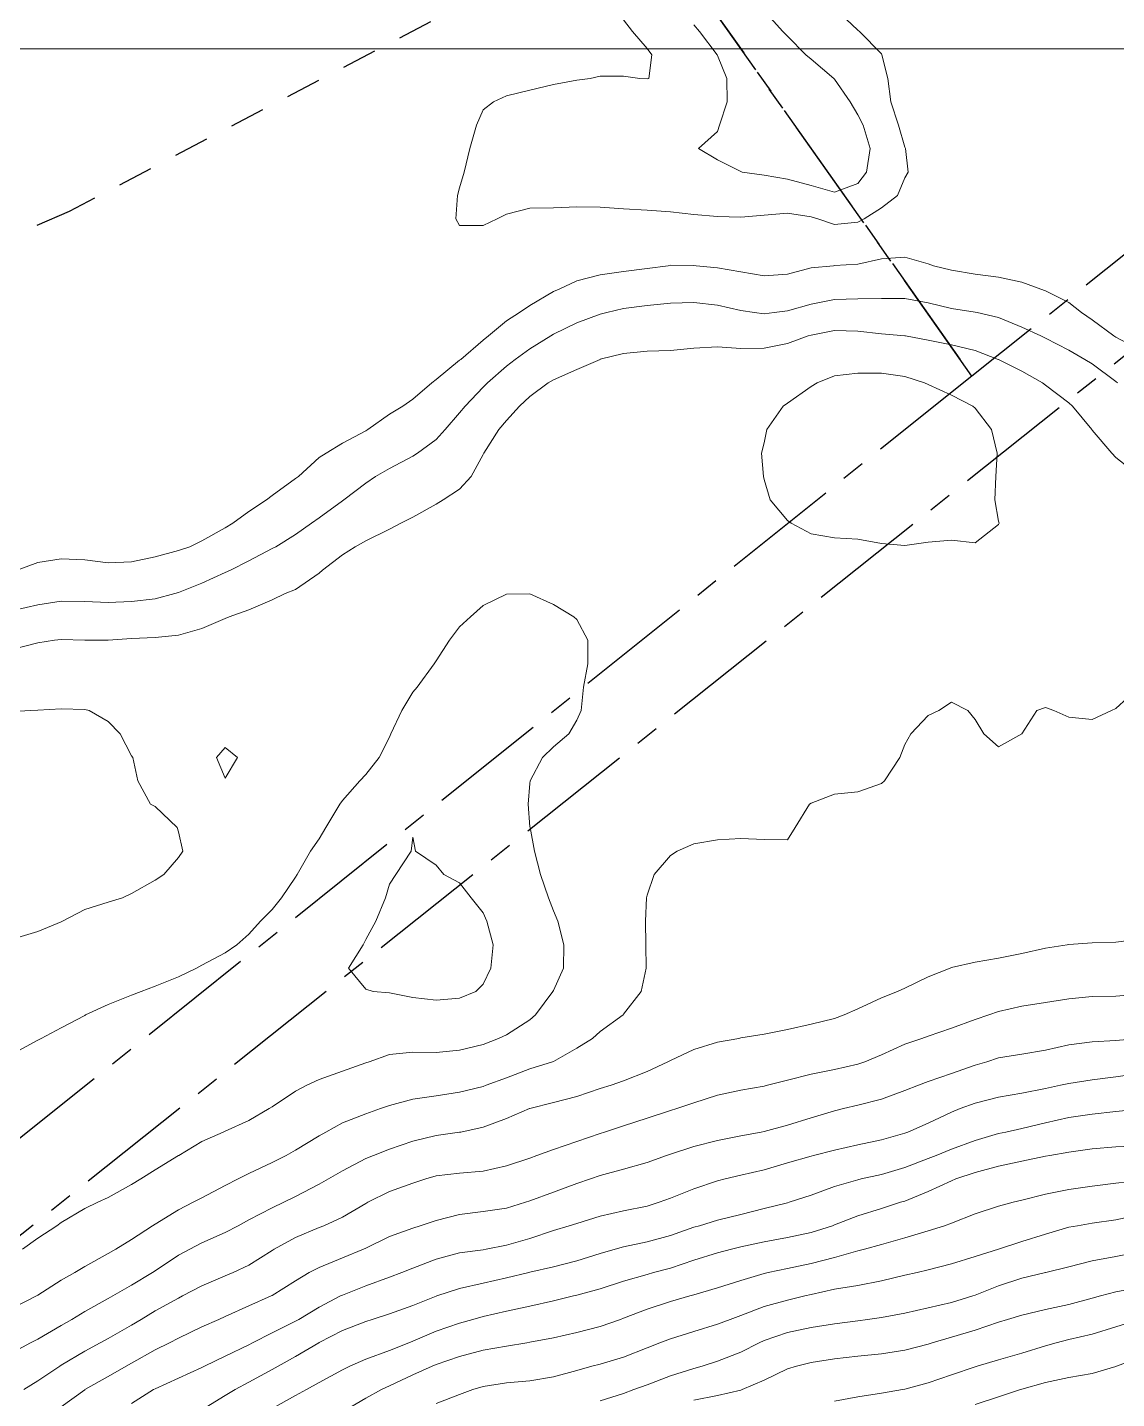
# Model space of a CAD drawing. Header units: centimetres. Extents: x 0 to 642158, y -847 to 649707.
# Drawn here: x 617111.53 to 617134.77, y 620458.56 to 620487.84 of the extents above; entities that cross this region are included whole.
import ezdxf

# ---------------------------------------------------------------- set-up
doc = ezdxf.new("R2010")
doc.units = ezdxf.units.CM
doc.header["$MEASUREMENT"] = 0
doc.linetypes.add('CENTERX2', pattern=[4, 2.5, -0.5, 0.5, -0.5])
doc.linetypes.add('JIS_02_0.7', pattern=[1.35, 0.75, -0.6])
for name, color, linetype, lineweight in [('MEV_grille', 254, 'Continuous', 9), ('WAL_parcellaire agricole', 7, 'JIS_02_0.7', 25), ('WAL_topographie 0.5', 253, 'Continuous', 20)]:
    doc.layers.add(name, color=color, linetype=linetype, lineweight=lineweight)
doc.layers.add('SPW_parcellaire cadastral', color=7, linetype='CENTERX2', lineweight=25, true_color=0xff0542)

# ---------------------------------------------------------------- blocks, each defined once
blk = doc.blocks.new('*U114')
at = {"layer": 'MEV_grille', "transparency": 33554687}
blk.add_lwpolyline([(-1338.461, 0), (1338.461, 0)], dxfattribs=at)
blk = doc.blocks.new('*U115')
at = {"layer": 'MEV_grille', "color": 0, "linetype": 'ByBlock', "lineweight": -2, "transparency": 16777216}
blk.add_blockref('*U114', (0, -1900), dxfattribs=at)

msp = doc.modelspace()

# ---------------------------------------------------------------- linework, layer by layer
at = {"layer": 'SPW_parcellaire cadastral'}
for points in [[(617082.838, 620766.859), (617087.915, 620758.877), (617126.08, 620714.089), (617140.94, 620702.104), (617180.2, 620666.244), (617198.721, 620649.645), (617202.743, 620647.528), (617211.738, 620638.85), (617219.57, 620629.325), (617224.544, 620619.8), (617242.443, 620568.633), (617131.683, 620480.394), (616973.114, 620705.004), (617082.838, 620766.859)], [(616966.277, 620698.502), (616965.379, 620699.807), (616973.114, 620705.004), (617131.683, 620480.394), (617089.979, 620446.981), (617077.211, 620463.523), (617115.225, 620492.551), (617093.254, 620522.584), (616966.277, 620698.502)], [(617274.764, 620500.676), (617269.952, 620496.899), (617211.998, 620451.663), (617205.087, 620446.27), (617195.532, 620438.811), (617164.102, 620414.279), (617134.906, 620391.492), (617133.598, 620390.47), (617094.809, 620440.723), (617090.922, 620445.759), (617243.342, 620567.204), (617274.764, 620500.676)]]:
    msp.add_lwpolyline(points, dxfattribs=at)
at = {"layer": 'WAL_parcellaire agricole'}
msp.add_lwpolyline([(616888.924, 620453.383), (616904.922, 620465.135), (616939.597, 620481.406), (616952.752, 620489.723), (616960.585, 620495.057), (616961.919, 620491.891), (616970.72, 620479.292), (616974.82, 620476.693), (617092.413, 620526.906), (617110.683, 620503.035), (617121.325, 620488.587), (617112.418, 620483.909), (617087.586, 620473.072), (617062.422, 620453.403)], dxfattribs=at)
at = {"layer": 'WAL_topographie 0.5'}
for points in [[(617129.25, 620484.504), (617129.435, 620484.75), (617129.511, 620485.25), (617129.361, 620485.75), (617129.25, 620485.97), (617129.081, 620486.25), (617128.75, 620486.734), (617128.734, 620486.75), (617128.25, 620487.16), (617128.141, 620487.25), (617127.75, 620487.648), (617127.644, 620487.75), (617127.25, 620488.193)], [(617129.25, 620483.678), (617129.385, 620483.75), (617129.75, 620483.987), (617130.093, 620484.25), (617130.25, 620484.625), (617130.321, 620484.75), (617130.264, 620485.25), (617130.25, 620485.279), (617130.118, 620485.75), (617129.955, 620486.25), (617129.89, 620486.75), (617129.762, 620487.25), (617129.75, 620487.27), (617129.282, 620487.75), (617129.25, 620487.778), (617128.75, 620488.25)], [(617124.25, 620488), (617124.44, 620487.75), (617124.75, 620487.384), (617124.853, 620487.25), (617124.788, 620486.75), (617124.75, 620486.742), (617124.596, 620486.75), (617124.25, 620486.794), (617123.75, 620486.8), (617123.536, 620486.75), (617123.25, 620486.713), (617122.75, 620486.615), (617122.25, 620486.5), (617121.75, 620486.379), (617121.473, 620486.25), (617121.25, 620486.08), (617121.107, 620485.75), (617120.969, 620485.25), (617120.85, 620484.75), (617120.75, 620484.412), (617120.706, 620484.25), (617120.67, 620483.75), (617120.75, 620483.605), (617121.25, 620483.606), (617121.55, 620483.75), (617121.75, 620483.848), (617122.25, 620483.979), (617122.75, 620483.985), (617123.25, 620484.003), (617123.75, 620484.002), (617124.25, 620483.965), (617124.75, 620483.936), (617125.25, 620483.903), (617125.75, 620483.846), (617126.25, 620483.797), (617126.75, 620483.787), (617127.25, 620483.827), (617127.75, 620483.872), (617128.25, 620483.79), (617128.391, 620483.75), (617128.75, 620483.628), (617129.25, 620483.678)], [(617125.75, 620487.891), (617125.871, 620487.75), (617126.245, 620487.25), (617126.25, 620487.238), (617126.454, 620486.75), (617126.458, 620486.25), (617126.297, 620485.75), (617126.25, 620485.617), (617125.846, 620485.25), (617126.25, 620485.01), (617126.75, 620484.759), (617126.777, 620484.75), (617127.25, 620484.681), (617127.75, 620484.596), (617128.25, 620484.461), (617128.75, 620484.319), (617129.25, 620484.504)], [(617111.306, 620476.25), (617111.75, 620476.415), (617112.25, 620476.49), (617112.75, 620476.468), (617113.25, 620476.406), (617113.75, 620476.423), (617114.25, 620476.53), (617114.75, 620476.668), (617114.994, 620476.75), (617115.25, 620476.873), (617115.75, 620477.15), (617115.912, 620477.25), (617116.25, 620477.501), (617116.627, 620477.75), (617116.75, 620477.84), (617117.25, 620478.203), (617117.308, 620478.25), (617117.75, 620478.652), (617117.901, 620478.75), (617118.25, 620478.958), (617118.75, 620479.226), (617118.793, 620479.25), (617119.25, 620479.576), (617119.535, 620479.75), (617119.75, 620479.903), (617120.157, 620480.25), (617120.25, 620480.319), (617120.75, 620480.729), (617120.774, 620480.75), (617121.25, 620481.157), (617121.366, 620481.25), (617121.75, 620481.57), (617122.031, 620481.75), (617122.25, 620481.897), (617122.75, 620482.197), (617122.873, 620482.25), (617123.25, 620482.426), (617123.75, 620482.555), (617124.25, 620482.627), (617124.75, 620482.693), (617125.201, 620482.75), (617125.25, 620482.758), (617125.75, 620482.756), (617125.801, 620482.75), (617126.25, 620482.703), (617126.75, 620482.621), (617127.25, 620482.535), (617127.75, 620482.571), (617128.25, 620482.702), (617128.728, 620482.75), (617128.75, 620482.752), (617129.25, 620482.784), (617129.75, 620482.895), (617130.25, 620482.93), (617130.75, 620482.787), (617130.861, 620482.75), (617131.25, 620482.652), (617131.75, 620482.571), (617132.25, 620482.506), (617132.75, 620482.4), (617133.152, 620482.25), (617133.25, 620482.215), (617133.75, 620481.967), (617134.023, 620481.75), (617134.25, 620481.596), (617134.71, 620481.25), (617134.75, 620481.224), (617135.25, 620480.962)], [(617111.25, 620475.395), (617111.75, 620475.51), (617112.25, 620475.589), (617112.75, 620475.58), (617113.25, 620475.557), (617113.75, 620475.576), (617114.25, 620475.636), (617114.674, 620475.75), (617114.75, 620475.772), (617115.25, 620475.972), (617115.75, 620476.197), (617115.859, 620476.25), (617116.25, 620476.45), (617116.75, 620476.708), (617116.826, 620476.75), (617117.25, 620477.011), (617117.587, 620477.25), (617117.75, 620477.366), (617118.25, 620477.729), (617118.279, 620477.75), (617118.75, 620478.109), (617118.957, 620478.25), (617119.25, 620478.421), (617119.75, 620478.685), (617119.85, 620478.75), (617120.25, 620479.041), (617120.438, 620479.25), (617120.75, 620479.608), (617120.866, 620479.75), (617121.25, 620480.155), (617121.345, 620480.25), (617121.75, 620480.604), (617121.938, 620480.75), (617122.25, 620480.976), (617122.695, 620481.25), (617122.75, 620481.284), (617123.25, 620481.531), (617123.75, 620481.713), (617123.888, 620481.75), (617124.25, 620481.835), (617124.75, 620481.902), (617125.25, 620481.947), (617125.75, 620481.965), (617126.25, 620481.907), (617126.75, 620481.79), (617127.043, 620481.75), (617127.25, 620481.724), (617127.459, 620481.75), (617127.75, 620481.786), (617128.25, 620481.929), (617128.75, 620482.026), (617129.25, 620482.039), (617129.75, 620482.046), (617130.25, 620482.046), (617130.75, 620481.959), (617131.25, 620481.838), (617131.75, 620481.759), (617131.791, 620481.75), (617132.25, 620481.646), (617132.75, 620481.439), (617133.153, 620481.25), (617133.25, 620481.203), (617133.75, 620480.948), (617134.092, 620480.75), (617134.25, 620480.653), (617134.75, 620480.277), (617134.787, 620480.25)], [(617111.25, 620474.571), (617111.75, 620474.695), (617112.101, 620474.75), (617112.25, 620474.769), (617112.75, 620474.757), (617113.25, 620474.754), (617113.75, 620474.788), (617114.25, 620474.811), (617114.75, 620474.858), (617115.25, 620475.005), (617115.75, 620475.217), (617115.832, 620475.25), (617116.25, 620475.401), (617116.75, 620475.614), (617117.03, 620475.75), (617117.25, 620475.837), (617117.75, 620476.187), (617117.821, 620476.25), (617118.25, 620476.573), (617118.524, 620476.75), (617118.75, 620476.878), (617119.25, 620477.126), (617119.493, 620477.25), (617119.75, 620477.381), (617120.25, 620477.654), (617120.4, 620477.75), (617120.75, 620477.975), (617120.996, 620478.25), (617121.25, 620478.72), (617121.264, 620478.75), (617121.588, 620479.25), (617121.75, 620479.444), (617122.027, 620479.75), (617122.25, 620479.955), (617122.641, 620480.25), (617122.75, 620480.314), (617123.25, 620480.533), (617123.746, 620480.75), (617123.75, 620480.751), (617124.25, 620480.877), (617124.75, 620480.923), (617125.25, 620480.939), (617125.75, 620480.988), (617126.25, 620481.015), (617126.75, 620480.98), (617127.25, 620480.985), (617127.75, 620481.088), (617128.19, 620481.25), (617128.25, 620481.267), (617128.75, 620481.364), (617129.25, 620481.349), (617129.75, 620481.297), (617130.25, 620481.253), (617130.268, 620481.25), (617130.75, 620481.161), (617131.25, 620481.061), (617131.75, 620480.94), (617132.241, 620480.75), (617132.25, 620480.746), (617132.75, 620480.497), (617133.192, 620480.25), (617133.25, 620480.202), (617133.75, 620479.818), (617133.829, 620479.75), (617134.24, 620479.25), (617134.25, 620479.237), (617134.669, 620478.75), (617134.75, 620478.652), (617135.25, 620478.26)], [(617132.262, 620477.25), (617132.25, 620477.222), (617131.75, 620476.833), (617131.25, 620476.889), (617130.75, 620476.848), (617130.25, 620476.777), (617129.75, 620476.818), (617129.25, 620476.909), (617128.75, 620476.94), (617128.25, 620477.021), (617127.828, 620477.25), (617127.75, 620477.31), (617127.377, 620477.75), (617127.25, 620478.185), (617127.235, 620478.25), (617127.192, 620478.75), (617127.25, 620478.969), (617127.309, 620479.25), (617127.656, 620479.75), (617127.75, 620479.811), (617128.25, 620480.168), (617128.38, 620480.25), (617128.75, 620480.398), (617129.25, 620480.457), (617129.75, 620480.452), (617130.25, 620480.383), (617130.669, 620480.25), (617130.75, 620480.213), (617131.25, 620479.987), (617131.705, 620479.75), (617131.75, 620479.705), (617132.102, 620479.25), (617132.221, 620478.75), (617132.194, 620478.25), (617132.173, 620477.75), (617132.25, 620477.292), (617132.262, 620477.25)], [(617111.42, 620461.75), (617111.75, 620461.982), (617112.153, 620462.25), (617112.25, 620462.318), (617112.75, 620462.621), (617113.029, 620462.75), (617113.25, 620462.853), (617113.75, 620463.13), (617113.949, 620463.25), (617114.25, 620463.444), (617114.75, 620463.747), (617114.756, 620463.75), (617115.25, 620464.051), (617115.705, 620464.25), (617115.75, 620464.269), (617116.25, 620464.496), (617116.685, 620464.75), (617116.75, 620464.792), (617117.25, 620465.122), (617117.487, 620465.25), (617117.75, 620465.37), (617118.25, 620465.548), (617118.75, 620465.725), (617118.82, 620465.75), (617119.25, 620465.906), (617119.75, 620465.959), (617120.25, 620465.946), (617120.75, 620465.997), (617121.25, 620466.123), (617121.582, 620466.25), (617121.75, 620466.324), (617122.25, 620466.648), (617122.367, 620466.75), (617122.739, 620467.25), (617122.75, 620467.274), (617122.967, 620467.75), (617122.976, 620468.25), (617122.844, 620468.75), (617122.75, 620468.976), (617122.65, 620469.25), (617122.476, 620469.75), (617122.349, 620470.25), (617122.252, 620470.75), (617122.25, 620470.769), (617122.213, 620471.25), (617122.25, 620471.696), (617122.257, 620471.75), (617122.52, 620472.25), (617122.75, 620472.476), (617123.083, 620472.75), (617123.25, 620473.045), (617123.341, 620473.25), (617123.394, 620473.75), (617123.485, 620474.25), (617123.488, 620474.75), (617123.25, 620475.194), (617123.189, 620475.25), (617122.75, 620475.512), (617122.25, 620475.74), (617121.75, 620475.738), (617121.25, 620475.491), (617120.983, 620475.25), (617120.75, 620475.035), (617120.534, 620474.75), (617120.25, 620474.315), (617120.205, 620474.25), (617119.841, 620473.75), (617119.75, 620473.645), (617119.516, 620473.25), (617119.279, 620472.75), (617119.25, 620472.683), (617119.033, 620472.25), (617118.75, 620471.884), (617118.619, 620471.75), (617118.25, 620471.328), (617118.193, 620471.25), (617117.894, 620470.75), (617117.75, 620470.51), (617117.568, 620470.25), (617117.281, 620469.75), (617117.25, 620469.696), (617116.95, 620469.25), (617116.75, 620469.001), (617116.499, 620468.75), (617116.25, 620468.474), (617115.995, 620468.25), (617115.75, 620468.077), (617115.25, 620467.812), (617115.132, 620467.75), (617114.75, 620467.565), (617114.25, 620467.362), (617113.952, 620467.25), (617113.75, 620467.171), (617113.25, 620466.971), (617112.769, 620466.75), (617112.75, 620466.741), (617112.25, 620466.479), (617111.82, 620466.25), (617111.75, 620466.209), (617111.25, 620465.939)], [(617111.25, 620460.51), (617111.719, 620460.75), (617111.75, 620460.768), (617112.25, 620461.085), (617112.539, 620461.25), (617112.75, 620461.38), (617113.25, 620461.659), (617113.41, 620461.75), (617113.75, 620461.956), (617114.197, 620462.25), (617114.25, 620462.284), (617114.75, 620462.59), (617115.065, 620462.75), (617115.25, 620462.847), (617115.75, 620463.107), (617116.027, 620463.25), (617116.25, 620463.364), (617116.75, 620463.603), (617117.046, 620463.75), (617117.25, 620463.864), (617117.75, 620464.169), (617117.896, 620464.25), (617118.25, 620464.445), (617118.75, 620464.639), (617119.061, 620464.75), (617119.25, 620464.82), (617119.75, 620464.954), (617120.25, 620465.026), (617120.75, 620465.104), (617121.25, 620465.226), (617121.318, 620465.25), (617121.75, 620465.41), (617122.25, 620465.6), (617122.733, 620465.75), (617122.75, 620465.757), (617123.25, 620466.045), (617123.585, 620466.25), (617123.75, 620466.394), (617124.237, 620466.75), (617124.25, 620466.766), (617124.623, 620467.25), (617124.732, 620467.75), (617124.725, 620468.25), (617124.72, 620468.75), (617124.741, 620469.25), (617124.75, 620469.309), (617124.903, 620469.75), (617125.25, 620470.155), (617125.393, 620470.25), (617125.75, 620470.402), (617126.25, 620470.488), (617126.75, 620470.52), (617127.25, 620470.495), (617127.75, 620470.489), (617127.908, 620470.75), (617128.217, 620471.25), (617128.25, 620471.274), (617128.75, 620471.466), (617129.25, 620471.514), (617129.75, 620471.696), (617129.817, 620471.75), (617130.141, 620472.25), (617130.25, 620472.528), (617130.38, 620472.75), (617130.75, 620473.145), (617130.975, 620473.25), (617131.25, 620473.433), (617131.594, 620473.25), (617131.75, 620473.058), (617131.94, 620472.75), (617132.25, 620472.479), (617132.75, 620472.75), (617132.75, 620472.75), (617133.071, 620473.25), (617133.25, 620473.318), (617133.429, 620473.25), (617133.75, 620473.109), (617134.25, 620473.06), (617134.664, 620473.25), (617134.75, 620473.295), (617135.25, 620473.75)], [(617111.25, 620473.227), (617111.583, 620473.25), (617111.75, 620473.26), (617112.25, 620473.286), (617112.75, 620473.273), (617112.843, 620473.25), (617113.25, 620473.017), (617113.503, 620472.75), (617113.75, 620472.286), (617113.775, 620472.25), (617113.882, 620471.75), (617114.15, 620471.25), (617114.25, 620471.202), (617114.72, 620470.75), (617114.75, 620470.662), (617114.842, 620470.25), (617114.75, 620470.113), (617114.436, 620469.75), (617114.25, 620469.626), (617113.75, 620469.347), (617113.558, 620469.25), (617113.25, 620469.157), (617112.75, 620469), (617112.274, 620468.75), (617112.25, 620468.737), (617111.75, 620468.535), (617111.25, 620468.384)], [(617116.009, 620472.25), (617115.75, 620471.809), (617115.562, 620472.25), (617115.75, 620472.464), (617116.009, 620472.25)], [(617120.75, 620467.108), (617121.093, 620467.25), (617121.25, 620467.411), (617121.416, 620467.75), (617121.465, 620468.25), (617121.332, 620468.75), (617121.25, 620468.929), (617120.994, 620469.25), (617120.75, 620469.569), (617120.41, 620469.75), (617120.25, 620469.95), (617119.806, 620470.25), (617119.75, 620470.55), (617119.714, 620470.25), (617119.388, 620469.75), (617119.25, 620469.54), (617119.167, 620469.25), (617118.961, 620468.75), (617118.75, 620468.36), (617118.693, 620468.25), (617118.38, 620467.75), (617118.75, 620467.303), (617118.908, 620467.25), (617119.25, 620467.224), (617119.75, 620467.124), (617120.25, 620467.067), (617120.75, 620467.108)], [(617111.25, 620459.568), (617111.592, 620459.75), (617111.75, 620459.83), (617112.25, 620460.119), (617112.473, 620460.25), (617112.75, 620460.417), (617113.25, 620460.693), (617113.347, 620460.75), (617113.75, 620460.984), (617114.197, 620461.25), (617114.25, 620461.284), (617114.75, 620461.619), (617114.992, 620461.75), (617115.25, 620461.888), (617115.75, 620462.107), (617116.021, 620462.25), (617116.25, 620462.374), (617116.75, 620462.631), (617117, 620462.75), (617117.25, 620462.875), (617117.75, 620463.136), (617117.953, 620463.25), (617118.25, 620463.419), (617118.75, 620463.684), (617118.911, 620463.75), (617119.25, 620463.883), (617119.75, 620464.055), (617120.25, 620464.174), (617120.75, 620464.245), (617120.775, 620464.25), (617121.25, 620464.357), (617121.75, 620464.543), (617122.239, 620464.75), (617122.25, 620464.754), (617122.75, 620464.883), (617123.25, 620465.01), (617123.75, 620465.177), (617123.981, 620465.25), (617124.25, 620465.345), (617124.75, 620465.541), (617125.195, 620465.75), (617125.25, 620465.781), (617125.75, 620466.016), (617126.25, 620466.173), (617126.705, 620466.25), (617126.75, 620466.26), (617127.25, 620466.344), (617127.75, 620466.442), (617128.25, 620466.552), (617128.75, 620466.676), (617128.955, 620466.75), (617129.25, 620466.881), (617129.75, 620467.116), (617130.097, 620467.25), (617130.25, 620467.323), (617130.75, 620467.563), (617131.215, 620467.75), (617131.25, 620467.765), (617131.75, 620467.877), (617132.25, 620467.96), (617132.75, 620468.061), (617133.25, 620468.176), (617133.717, 620468.25), (617133.75, 620468.257), (617134.25, 620468.29), (617134.75, 620468.307), (617135.25, 620468.366)], [(617111.452, 620458.75), (617111.75, 620458.94), (617112.216, 620459.25), (617112.25, 620459.271), (617112.75, 620459.575), (617113.08, 620459.75), (617113.25, 620459.843), (617113.75, 620460.128), (617113.955, 620460.25), (617114.25, 620460.43), (617114.75, 620460.707), (617114.838, 620460.75), (617115.25, 620460.966), (617115.75, 620461.179), (617115.914, 620461.25), (617116.25, 620461.405), (617116.75, 620461.723), (617116.792, 620461.75), (617117.25, 620461.996), (617117.75, 620462.209), (617117.851, 620462.25), (617118.25, 620462.436), (617118.75, 620462.728), (617118.793, 620462.75), (617119.25, 620462.981), (617119.75, 620463.16), (617120.032, 620463.25), (617120.25, 620463.314), (617120.75, 620463.376), (617121.25, 620463.414), (617121.75, 620463.527), (617122.25, 620463.696), (617122.401, 620463.75), (617122.75, 620463.881), (617123.25, 620464.05), (617123.75, 620464.219), (617123.845, 620464.25), (617124.25, 620464.385), (617124.75, 620464.547), (617125.25, 620464.71), (617125.382, 620464.75), (617125.75, 620464.877), (617126.25, 620465.035), (617126.75, 620465.147), (617127.25, 620465.232), (617127.321, 620465.25), (617127.75, 620465.356), (617128.25, 620465.489), (617128.75, 620465.588), (617129.25, 620465.699), (617129.397, 620465.75), (617129.75, 620465.9), (617130.25, 620466.124), (617130.613, 620466.25), (617130.75, 620466.3), (617131.25, 620466.472), (617131.75, 620466.653), (617132.044, 620466.75), (617132.25, 620466.821), (617132.75, 620466.936), (617133.25, 620467.016), (617133.75, 620467.096), (617134.25, 620467.144), (617134.75, 620467.152), (617135.25, 620467.197)], [(617112.25, 620458.382), (617112.75, 620458.748), (617112.754, 620458.75), (617113.25, 620459.031), (617113.631, 620459.25), (617113.75, 620459.315), (617114.25, 620459.598), (617114.56, 620459.75), (617114.75, 620459.85), (617115.25, 620460.088), (617115.611, 620460.25), (617115.75, 620460.313), (617116.25, 620460.537), (617116.727, 620460.75), (617116.75, 620460.762), (617117.25, 620461.076), (617117.538, 620461.25), (617117.75, 620461.36), (617118.25, 620461.563), (617118.699, 620461.75), (617118.75, 620461.774), (617119.25, 620462.021), (617119.75, 620462.199), (617119.908, 620462.25), (617120.25, 620462.363), (617120.75, 620462.492), (617121.25, 620462.551), (617121.75, 620462.628), (617122.158, 620462.75), (617122.25, 620462.779), (617122.75, 620462.969), (617123.25, 620463.15), (617123.543, 620463.25), (617123.75, 620463.321), (617124.25, 620463.458), (617124.75, 620463.598), (617125.165, 620463.75), (617125.25, 620463.78), (617125.75, 620463.942), (617126.25, 620464.069), (617126.75, 620464.169), (617127.184, 620464.25), (617127.25, 620464.264), (617127.75, 620464.398), (617128.25, 620464.554), (617128.75, 620464.702), (617128.945, 620464.75), (617129.25, 620464.823), (617129.75, 620464.954), (617130.25, 620465.136), (617130.544, 620465.25), (617130.75, 620465.329), (617131.25, 620465.503), (617131.75, 620465.68), (617132, 620465.75), (617132.25, 620465.832), (617132.75, 620465.911), (617133.25, 620466.001), (617133.75, 620466.116), (617134.25, 620466.177), (617134.75, 620466.208), (617135.238, 620466.25)], [(617113.75, 620458.451), (617114.217, 620458.75), (617114.25, 620458.769), (617114.75, 620458.993), (617115.25, 620459.221), (617115.306, 620459.25), (617115.75, 620459.468), (617116.25, 620459.708), (617116.331, 620459.75), (617116.75, 620459.96), (617117.25, 620460.211), (617117.318, 620460.25), (617117.75, 620460.512), (617118.209, 620460.75), (617118.25, 620460.771), (617118.75, 620460.969), (617119.25, 620461.15), (617119.517, 620461.25), (617119.75, 620461.343), (617120.25, 620461.535), (617120.75, 620461.669), (617121.25, 620461.737), (617121.318, 620461.75), (617121.75, 620461.834), (617122.25, 620461.981), (617122.75, 620462.148), (617123.088, 620462.25), (617123.25, 620462.301), (617123.75, 620462.451), (617124.25, 620462.57), (617124.75, 620462.668), (617125.01, 620462.75), (617125.25, 620462.837), (617125.75, 620463.04), (617126.25, 620463.207), (617126.415, 620463.25), (617126.75, 620463.332), (617127.25, 620463.446), (617127.75, 620463.59), (617128.25, 620463.737), (617128.301, 620463.75), (617128.75, 620463.863), (617129.25, 620463.979), (617129.75, 620464.083), (617130.25, 620464.225), (617130.315, 620464.25), (617130.75, 620464.441), (617131.25, 620464.675), (617131.433, 620464.75), (617131.75, 620464.867), (617132.25, 620464.993), (617132.75, 620465.083), (617133.25, 620465.183), (617133.573, 620465.25), (617133.75, 620465.289), (617134.25, 620465.366), (617134.75, 620465.428), (617135.25, 620465.499)], [(617115.25, 620458.317), (617115.75, 620458.626), (617115.957, 620458.75), (617116.25, 620458.912), (617116.75, 620459.177), (617116.88, 620459.25), (617117.25, 620459.455), (617117.742, 620459.75), (617117.75, 620459.755), (617118.25, 620460.015), (617118.75, 620460.208), (617118.88, 620460.25), (617119.25, 620460.367), (617119.75, 620460.547), (617120.25, 620460.744), (617120.267, 620460.75), (617120.75, 620460.907), (617121.25, 620461.024), (617121.75, 620461.137), (617122.225, 620461.25), (617122.25, 620461.256), (617122.75, 620461.373), (617123.25, 620461.502), (617123.75, 620461.658), (617124.067, 620461.75), (617124.25, 620461.802), (617124.75, 620461.904), (617125.25, 620462.042), (617125.75, 620462.218), (617125.867, 620462.25), (617126.25, 620462.366), (617126.75, 620462.49), (617127.25, 620462.615), (617127.75, 620462.741), (617127.78, 620462.75), (617128.25, 620462.906), (617128.75, 620463.085), (617129.25, 620463.233), (617129.32, 620463.25), (617129.75, 620463.347), (617130.25, 620463.494), (617130.75, 620463.687), (617130.92, 620463.75), (617131.25, 620463.882), (617131.75, 620464.069), (617132.25, 620464.217), (617132.406, 620464.25), (617132.75, 620464.329), (617133.25, 620464.45), (617133.75, 620464.562), (617134.25, 620464.635), (617134.75, 620464.692), (617135.25, 620464.736)], [(617116.75, 620458.351), (617117.25, 620458.624), (617117.48, 620458.75), (617117.75, 620458.901), (617118.25, 620459.175), (617118.407, 620459.25), (617118.75, 620459.398), (617119.25, 620459.584), (617119.663, 620459.75), (617119.75, 620459.785), (617120.25, 620460), (617120.75, 620460.173), (617121.029, 620460.25), (617121.25, 620460.312), (617121.75, 620460.427), (617122.25, 620460.534), (617122.75, 620460.646), (617123.182, 620460.75), (617123.25, 620460.765), (617123.75, 620460.904), (617124.25, 620461.068), (617124.75, 620461.21), (617124.89, 620461.25), (617125.25, 620461.347), (617125.75, 620461.518), (617126.25, 620461.674), (617126.55, 620461.75), (617126.75, 620461.796), (617127.25, 620461.907), (617127.75, 620462), (617128.25, 620462.106), (617128.704, 620462.25), (617128.75, 620462.267), (617129.25, 620462.46), (617129.75, 620462.616), (617130.16, 620462.75), (617130.25, 620462.778), (617130.75, 620462.978), (617131.25, 620463.212), (617131.34, 620463.25), (617131.75, 620463.384), (617132.25, 620463.519), (617132.75, 620463.627), (617133.25, 620463.733), (617133.344, 620463.75), (617133.75, 620463.824), (617134.25, 620463.89), (617134.75, 620463.937), (617135.25, 620463.955)], [(617118.25, 620458.279), (617118.75, 620458.566), (617119.086, 620458.75), (617119.25, 620458.832), (617119.75, 620459.065), (617120.165, 620459.25), (617120.25, 620459.286), (617120.75, 620459.46), (617121.25, 620459.59), (617121.75, 620459.681), (617122.185, 620459.75), (617122.25, 620459.761), (617122.75, 620459.856), (617123.25, 620459.968), (617123.75, 620460.098), (617124.183, 620460.25), (617124.25, 620460.273), (617124.75, 620460.47), (617125.25, 620460.633), (617125.663, 620460.75), (617125.75, 620460.775), (617126.25, 620460.921), (617126.75, 620461.084), (617127.25, 620461.232), (617127.331, 620461.25), (617127.75, 620461.336), (617128.25, 620461.443), (617128.75, 620461.574), (617129.25, 620461.713), (617129.387, 620461.75), (617129.75, 620461.852), (617130.25, 620461.991), (617130.75, 620462.139), (617131.1, 620462.25), (617131.25, 620462.305), (617131.75, 620462.507), (617132.25, 620462.668), (617132.566, 620462.75), (617132.75, 620462.794), (617133.25, 620462.923), (617133.75, 620463.027), (617134.25, 620463.097), (617134.75, 620463.16), (617135.25, 620463.219)], [(617120.25, 620458.452), (617120.75, 620458.648), (617121.03, 620458.75), (617121.25, 620458.815), (617121.75, 620458.899), (617122.25, 620458.938), (617122.75, 620459.022), (617123.25, 620459.161), (617123.574, 620459.25), (617123.75, 620459.297), (617124.25, 620459.446), (617124.75, 620459.644), (617125.023, 620459.75), (617125.25, 620459.836), (617125.75, 620459.99), (617126.25, 620460.146), (617126.52, 620460.25), (617126.75, 620460.334), (617127.25, 620460.522), (617127.75, 620460.661), (617128.116, 620460.75), (617128.25, 620460.782), (617128.75, 620460.895), (617129.25, 620460.977), (617129.75, 620461.072), (617130.25, 620461.191), (617130.511, 620461.25), (617130.75, 620461.306), (617131.25, 620461.437), (617131.75, 620461.59), (617132.25, 620461.749), (617132.253, 620461.75), (617132.75, 620461.911), (617133.25, 620462.072), (617133.75, 620462.217), (617133.932, 620462.25), (617134.25, 620462.305), (617134.75, 620462.379), (617135.25, 620462.48)], [(617123.75, 620458.508), (617124.25, 620458.666), (617124.471, 620458.75), (617124.75, 620458.853), (617125.25, 620459.045), (617125.75, 620459.202), (617125.925, 620459.25), (617126.25, 620459.355), (617126.75, 620459.553), (617127.143, 620459.75), (617127.25, 620459.798), (617127.75, 620459.972), (617128.25, 620460.076), (617128.75, 620460.157), (617129.25, 620460.223), (617129.457, 620460.25), (617129.75, 620460.29), (617130.25, 620460.384), (617130.75, 620460.494), (617131.25, 620460.612), (617131.701, 620460.75), (617131.75, 620460.766), (617132.25, 620460.964), (617132.75, 620461.13), (617133.25, 620461.248), (617133.258, 620461.25), (617133.75, 620461.376), (617134.25, 620461.502), (617134.75, 620461.59), (617135.25, 620461.691)], [(617125.75, 620458.526), (617126.25, 620458.625), (617126.75, 620458.739), (617126.78, 620458.75), (617127.25, 620458.949), (617127.75, 620459.192), (617127.938, 620459.25), (617128.25, 620459.33), (617128.75, 620459.407), (617129.25, 620459.465), (617129.75, 620459.516), (617130.25, 620459.592), (617130.75, 620459.723), (617130.834, 620459.75), (617131.25, 620459.872), (617131.75, 620460.021), (617132.25, 620460.192), (617132.445, 620460.25), (617132.75, 620460.343), (617133.25, 620460.458), (617133.75, 620460.569), (617134.25, 620460.701), (617134.428, 620460.75), (617134.75, 620460.836), (617135.25, 620460.933)], [(617128.75, 620458.501), (617129.25, 620458.594), (617129.75, 620458.675), (617130.2, 620458.75), (617130.25, 620458.758), (617130.75, 620458.893), (617131.25, 620459.069), (617131.75, 620459.236), (617131.797, 620459.25), (617132.25, 620459.387), (617132.75, 620459.531), (617133.25, 620459.684), (617133.481, 620459.75), (617133.75, 620459.823), (617134.25, 620459.935), (617134.75, 620460.09), (617135.25, 620460.245)], [(617131.75, 620458.43), (617132.25, 620458.595), (617132.721, 620458.75), (617132.75, 620458.76), (617133.25, 620458.902), (617133.75, 620459.006), (617134.25, 620459.096), (617134.75, 620459.243), (617134.768, 620459.25), (617135.25, 620459.43)]]:
    msp.add_lwpolyline(points, dxfattribs=at)

# ---------------------------------------------------------------- block references
at = {"layer": 'MEV_grille', "transparency": 33554687}
msp.add_blockref('*U115', (616669.481, 622387.381), dxfattribs=at)

doc.saveas('drawing.dxf')
